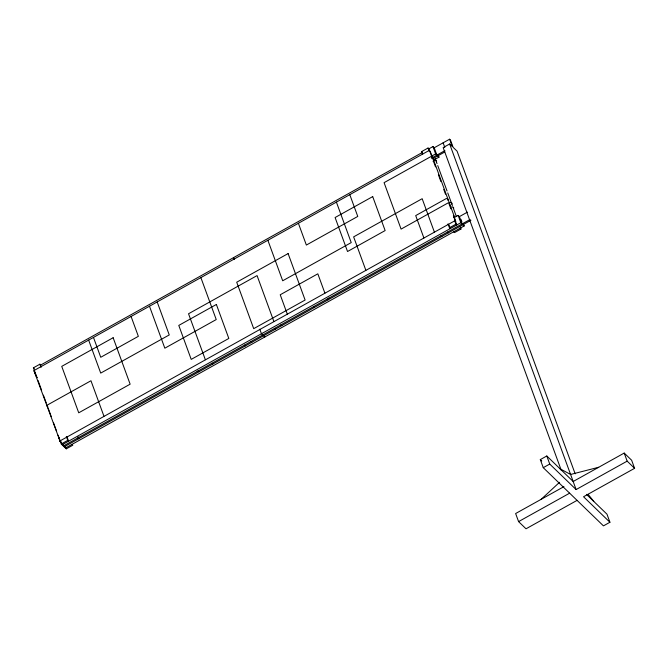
<?xml version="1.0" encoding="UTF-8"?>
<svg xmlns="http://www.w3.org/2000/svg" width="668" height="668" viewBox="0 0 668 668"><rect width="100%" height="100%" fill="white"/><g stroke="black" fill="none" stroke-linecap="round" stroke-linejoin="round"><path stroke-width="1" d="M58.508 436.839L60.312 441.782L33.993 370.782L34.36 370.339L428.622 150.751L430.067 151.218L432.806 157.782L454.248 216.365L453.881 216.808M59.719 441.08L454.349 221.05L455.793 221.517L453.898 216.073L454.248 216.365M328.873 298.045L328.038 299.865L327.195 299.055M432.806 157.782L432.438 158.224M541.155 499.322L559.517 482.329M436.429 162.115C437.649 160.487 433.699 159.518 433.073 161.389M447.819 200.258C448.863 199.607 446.967 198.045 446.149 198.638L415.705 215.597L423.904 238M449.447 204.709C450.499 204.057 448.595 202.504 447.777 203.089L401.084 229.099L384.083 182.656L430.776 156.646L431.703 156.613L432.73 157.59M451.802 204.107C452.846 203.456 450.942 201.895 450.123 202.487M453.43 208.558C454.474 207.907 452.57 206.345 451.752 206.938M36.974 377.587L33.4 367.826L39.88 364.21L41.391 366.857M422.652 154.55L421.583 151.619L428.063 148.012L428.906 148.822L432.296 158.099M40.723 365.02L422.418 152.429L421.583 151.619M428.906 148.822L432.956 146.568L434.208 147.778L436.889 155.101L435.636 153.891L432.956 146.568M434.208 147.778L449.606 139.203L450.449 140.013L453.129 147.336L457.079 151.16L575.165 473.829M449.606 139.203L452.286 146.526L449.647 143.979L443.168 147.586L561.245 470.255M431.586 156.145L435.636 153.891M431.419 158.149L444.913 150.634M432.254 158.959L444.863 151.937M433.315 160.287L438.985 157.13L438.317 155.293M454.09 217.651L458.148 215.397L459.4 216.616L462.081 223.93L460.82 222.72L458.148 215.397M459.4 216.616L467.425 212.14M58.049 435.194L61.272 443.978L67.752 440.371L68.587 441.181L66.917 436.605M448.019 223.872L449.447 227.78L455.935 224.164L456.77 224.974L453.38 215.697M460.82 222.72L62.107 444.788L60.763 441.13M470.105 219.463L63.36 446.007L62.692 444.17M470.94 220.273L64.203 446.817L63.527 444.98M463.5 224.131L464.176 225.959L65.456 448.028L64.788 446.199M61.272 443.978L66.291 448.838L72.779 445.23L71.935 444.42M460.244 227.07L460.962 229.024L454.474 232.639L453.639 231.829M540.303 459.601L546.791 455.985L573.169 481.494L624.213 453.063L631.644 460.252L634.6 468.318L583.548 496.75L609.926 522.259L603.446 525.875L543.259 467.667L540.303 459.601L541.773 461.012M543.259 467.667L549.739 464.06L576.117 489.569L627.168 461.137L634.6 468.318M563.951 486.63L515.629 513.533L518.585 521.608L526.017 528.797L577.068 500.365M518.585 521.608L569.637 493.176M598.687 467.274L570.597 474.464L559.976 468.744M197.118 371.183L199.081 371.692L198.246 370.882M435.661 160.42L435.252 158.366M437.732 155.911L438.985 157.13M462.916 224.74L464.176 225.959M460.118 228.214L460.962 229.024M449.447 227.78L450.29 228.59L448.946 224.924M447.493 232.055L448.328 232.865M441.014 235.67L441.849 236.48M586.462 494.353L606.978 514.185L609.926 522.259M313.442 306.721L314.286 307.531M280.952 324.815L281.796 325.625M274.473 328.422L275.308 329.232M262.724 334.969L261.464 333.758L259.794 329.174M263.559 335.779L264.812 336.998M250.968 341.515L251.811 342.325M244.488 345.122L245.323 345.932M211.998 363.217L212.833 364.027M33.4 367.826L34.235 368.636M47.862 406.829L46.818 405.818L47.111 405.175L90.965 380.752L103.941 416.206M77.947 437.882L78.791 438.692L78.114 436.855M588.116 494.312L593.785 501.434M37.107 377.687L36.64 376.952M33.993 370.782L36.398 376.426M624.213 453.063L627.168 461.137M449.647 143.979L576.117 489.569M443.126 142.818L444.805 147.394M460.912 219.254L461.914 222.001M546.791 455.985L549.739 464.06M435.235 158.725L437.022 163.61M437.732 165.564L447.026 190.948M447.744 192.902L452.386 205.594M453.096 207.548L456.311 216.332M433.724 161.998L435.511 166.883M438.375 174.699L440.872 181.529M443.727 189.336L445.514 194.221M449.088 203.982L450.875 208.867M428.063 148.012L429.14 150.943M454.507 220.265L455.935 224.164M434.409 232.155L422.168 198.705L353.631 236.873L365.872 270.323M349.79 194.655L357.764 216.432L306.361 245.056L298.387 223.279M336.405 202.112L351.226 242.601L282.689 280.777L267.868 240.28M324.899 293.143L317.826 273.822L280.226 294.763L287.29 314.085M273.888 321.55L257.071 275.592L188.535 313.76L205.352 359.726M233.6 257.597L234.268 259.426M200.876 277.596L216.232 319.563L164.829 348.195L149.473 306.228M157.18 301.936L169.254 334.935L100.718 373.103L88.644 340.104M131.078 316.465L138.351 336.33L100.743 357.28L93.47 337.415M39.88 364.21L40.957 367.141M66.324 436.463L67.752 440.371M65.581 446.884L66.291 448.838M38.043 380.518L41.616 390.279M43.403 395.164L46.259 402.971M48.046 407.856L51.261 416.64M53.407 422.502L56.621 431.286M113.142 337.732L61.74 366.365L78.732 412.807L130.135 384.175L113.142 337.732M372.702 196.592L335.102 217.534L347.535 251.51L385.135 230.569L372.702 196.592M288.108 253.581L236.706 282.213L253.706 328.656L305.109 300.032L288.108 253.581M216.382 304.466L178.782 325.416L191.215 359.392L228.815 338.451L216.382 304.466"/></g></svg>
